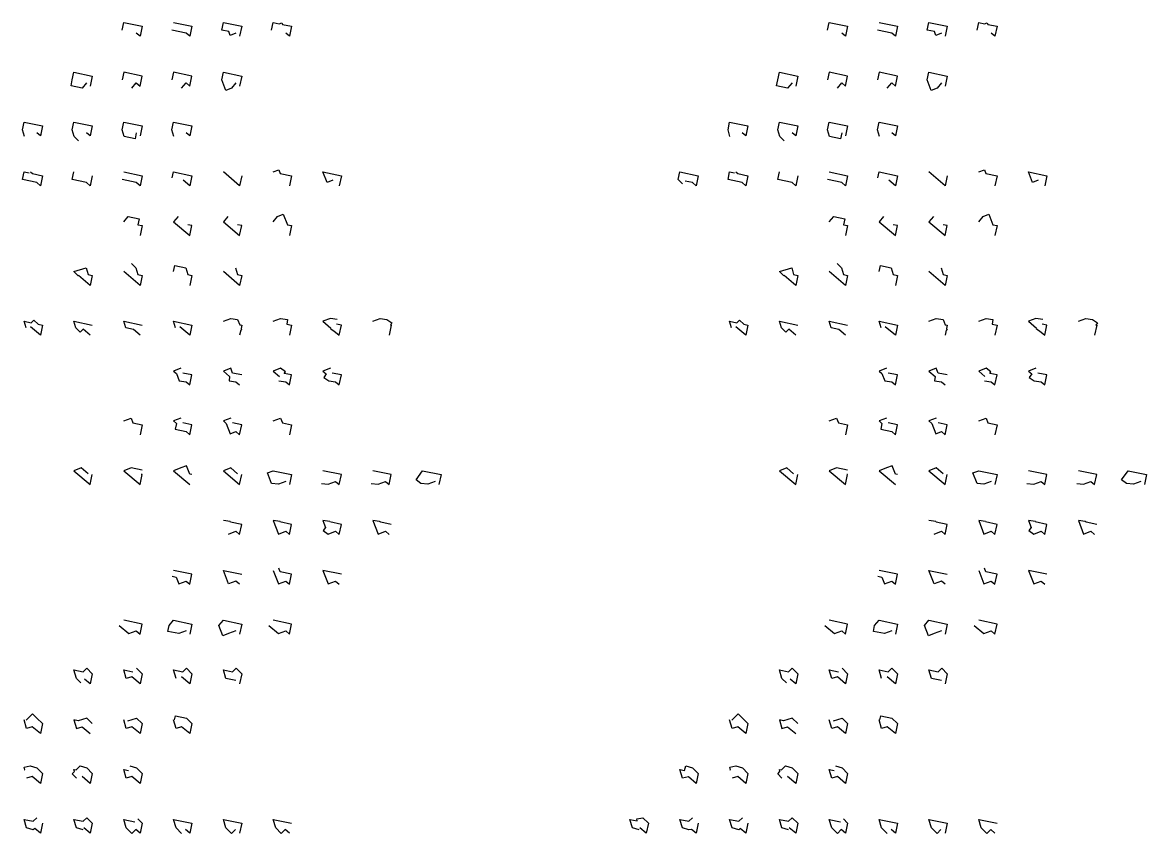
# Model space of a CAD drawing. Header units: inches. Extents: x -12292079.407 to -12292079.373, y 116895049.277 to 116895049.734.
# Drawn here: x -12292079.39062 to -12292079.37485, y 116895049.68997 to 116895049.70136 of the extents above; entities that cross this region are included whole.
import ezdxf

# ---------------------------------------------------------------- set-up
doc = ezdxf.new("R2010")
doc.units = ezdxf.units.IN
doc.header["$MEASUREMENT"] = 0

msp = doc.modelspace()

# ---------------------------------------------------------------- linework, layer by layer
for points in [[(-12292079.389223, 116895049.701248), (-12292079.3892, 116895049.701356), (-12292079.388942, 116895049.701302), (-12292079.388971, 116895049.701162), (-12292079.389023, 116895049.701206)], [(-12292079.388501, 116895049.701356), (-12292079.388243, 116895049.701302), (-12292079.388272, 116895049.701162), (-12292079.388324, 116895049.701206), (-12292079.388524, 116895049.701248)], [(-12292079.387625, 116895049.701206), (-12292079.387705, 116895049.701175), (-12292079.387725, 116895049.701227), (-12292079.387825, 116895049.701248), (-12292079.387802, 116895049.701356), (-12292079.387544, 116895049.701302), (-12292079.387574, 116895049.701162)], [(-12292079.387126, 116895049.701248), (-12292079.387103, 116895049.701356), (-12292079.38702, 116895049.701338), (-12292079.386983, 116895049.701352), (-12292079.386974, 116895049.701329), (-12292079.386845, 116895049.701302), (-12292079.386875, 116895049.701162), (-12292079.386927, 116895049.701206)], [(-12292079.389722, 116895049.700507), (-12292079.389785, 116895049.700433), (-12292079.389939, 116895049.700465), (-12292079.389921, 116895049.700549), (-12292079.389899, 116895049.700657), (-12292079.389641, 116895049.700603), (-12292079.38967, 116895049.700463)], [(-12292079.389086, 116895049.700433), (-12292079.389023, 116895049.700507), (-12292079.388971, 116895049.700463), (-12292079.388942, 116895049.700603), (-12292079.3892, 116895049.700657), (-12292079.389223, 116895049.700549)], [(-12292079.388387, 116895049.700433), (-12292079.388324, 116895049.700507), (-12292079.388272, 116895049.700463), (-12292079.388243, 116895049.700603), (-12292079.388501, 116895049.700657), (-12292079.388524, 116895049.700549)], [(-12292079.387625, 116895049.700507), (-12292079.387688, 116895049.700433), (-12292079.387768, 116895049.700402), (-12292079.387825, 116895049.700549), (-12292079.387802, 116895049.700657), (-12292079.387544, 116895049.700603), (-12292079.387574, 116895049.700463)], [(-12292079.390593, 116895049.699757), (-12292079.39062, 116895049.69985), (-12292079.390598, 116895049.699958), (-12292079.39034, 116895049.699904), (-12292079.390369, 116895049.699764), (-12292079.390421, 116895049.699808)], [(-12292079.389833, 116895049.699697), (-12292079.389894, 116895049.699757), (-12292079.389921, 116895049.69985), (-12292079.389899, 116895049.699958), (-12292079.389641, 116895049.699904), (-12292079.38967, 116895049.699764), (-12292079.389722, 116895049.699808)], [(-12292079.389023, 116895049.699808), (-12292079.389041, 116895049.699724), (-12292079.389195, 116895049.699757), (-12292079.389223, 116895049.69985), (-12292079.3892, 116895049.699958), (-12292079.388942, 116895049.699904), (-12292079.388971, 116895049.699764)], [(-12292079.388496, 116895049.699757), (-12292079.388524, 116895049.69985), (-12292079.388501, 116895049.699958), (-12292079.388243, 116895049.699904), (-12292079.388272, 116895049.699764), (-12292079.388324, 116895049.699808)], [(-12292079.387103, 116895049.699259), (-12292079.387023, 116895049.69929), (-12292079.387003, 116895049.699238), (-12292079.386845, 116895049.699205), (-12292079.386875, 116895049.699065)], [(-12292079.390509, 116895049.699262), (-12292079.390482, 116895049.699235), (-12292079.39034, 116895049.699205), (-12292079.390369, 116895049.699065), (-12292079.390421, 116895049.699109), (-12292079.39062, 116895049.699151), (-12292079.390598, 116895049.699259), (-12292079.390527, 116895049.699244)], [(-12292079.389641, 116895049.699205), (-12292079.38967, 116895049.699065), (-12292079.389722, 116895049.699109), (-12292079.389921, 116895049.699151), (-12292079.389899, 116895049.699259)], [(-12292079.3892, 116895049.699259), (-12292079.388942, 116895049.699205), (-12292079.388971, 116895049.699065), (-12292079.389023, 116895049.699109), (-12292079.389223, 116895049.699151)], [(-12292079.388518, 116895049.699175), (-12292079.388501, 116895049.699259), (-12292079.388243, 116895049.699205), (-12292079.388272, 116895049.699065), (-12292079.388365, 116895049.699143)], [(-12292079.387544, 116895049.699205), (-12292079.387574, 116895049.699065), (-12292079.387802, 116895049.699259)], [(-12292079.386268, 116895049.699143), (-12292079.386347, 116895049.699112), (-12292079.386404, 116895049.699259), (-12292079.386146, 116895049.699205), (-12292079.386176, 116895049.699065)], [(-12292079.387103, 116895049.69856), (-12292079.38704, 116895049.698634), (-12292079.386961, 116895049.698665), (-12292079.386904, 116895049.698518), (-12292079.386845, 116895049.698506), (-12292079.386875, 116895049.698366)], [(-12292079.3892, 116895049.69856), (-12292079.389137, 116895049.698634), (-12292079.388983, 116895049.698602), (-12292079.389001, 116895049.698518), (-12292079.388942, 116895049.698506), (-12292079.388971, 116895049.698366)], [(-12292079.388438, 116895049.698634), (-12292079.388501, 116895049.69856), (-12292079.388272, 116895049.698366), (-12292079.388243, 116895049.698506), (-12292079.388302, 116895049.698518)], [(-12292079.387739, 116895049.698634), (-12292079.387802, 116895049.69856), (-12292079.387574, 116895049.698366), (-12292079.387544, 116895049.698506), (-12292079.387603, 116895049.698518)], [(-12292079.389838, 116895049.697801), (-12292079.389899, 116895049.697861), (-12292079.389727, 116895049.697912), (-12292079.3897, 116895049.697819), (-12292079.389641, 116895049.697807), (-12292079.38967, 116895049.697667), (-12292079.389834, 116895049.697806)], [(-12292079.389089, 116895049.697972), (-12292079.389028, 116895049.697912), (-12292079.389001, 116895049.697819), (-12292079.388942, 116895049.697807), (-12292079.388971, 116895049.697667), (-12292079.3892, 116895049.697861)], [(-12292079.388501, 116895049.697861), (-12292079.388483, 116895049.697945), (-12292079.388329, 116895049.697912), (-12292079.388302, 116895049.697819), (-12292079.388243, 116895049.697807), (-12292079.388272, 116895049.697667)], [(-12292079.387631, 116895049.697912), (-12292079.387603, 116895049.697819), (-12292079.387544, 116895049.697807), (-12292079.387574, 116895049.697667), (-12292079.387802, 116895049.697861)], [(-12292079.39057, 116895049.697069), (-12292079.390598, 116895049.697162), (-12292079.390498, 116895049.697141), (-12292079.390459, 116895049.69718), (-12292079.390399, 116895049.69712), (-12292079.39034, 116895049.697108), (-12292079.390369, 116895049.696968), (-12292079.390509, 116895049.697087)], [(-12292079.38967, 116895049.696968), (-12292079.389768, 116895049.697051), (-12292079.389811, 116895049.697009), (-12292079.389871, 116895049.697069), (-12292079.389899, 116895049.697162), (-12292079.389641, 116895049.697108)], [(-12292079.388971, 116895049.696968), (-12292079.389064, 116895049.697046), (-12292079.389172, 116895049.697069), (-12292079.3892, 116895049.697162), (-12292079.388942, 116895049.697108)], [(-12292079.388473, 116895049.697069), (-12292079.388501, 116895049.697162), (-12292079.388243, 116895049.697108), (-12292079.388272, 116895049.696968), (-12292079.388413, 116895049.697087)], [(-12292079.387802, 116895049.697162), (-12292079.387699, 116895049.697202), (-12292079.387603, 116895049.697189), (-12292079.387573, 116895049.697114), (-12292079.387544, 116895049.697108), (-12292079.387554, 116895049.697063), (-12292079.387546, 116895049.697043), (-12292079.387559, 116895049.697038), (-12292079.387574, 116895049.696968)], [(-12292079.387103, 116895049.697162), (-12292079.387, 116895049.697202), (-12292079.386904, 116895049.697189), (-12292079.386912, 116895049.697122), (-12292079.386845, 116895049.697108), (-12292079.386875, 116895049.696968)], [(-12292079.386205, 116895049.697189), (-12292079.386301, 116895049.697202), (-12292079.386404, 116895049.697162), (-12292079.386293, 116895049.697068), (-12292079.386297, 116895049.697062), (-12292079.386228, 116895049.697012), (-12292079.386176, 116895049.696968), (-12292079.386146, 116895049.697108), (-12292079.386213, 116895049.697122)], [(-12292079.385705, 116895049.697162), (-12292079.385602, 116895049.697202), (-12292079.385506, 116895049.697189), (-12292079.385437, 116895049.69714), (-12292079.385458, 116895049.69711), (-12292079.385447, 116895049.697108), (-12292079.385477, 116895049.696968)], [(-12292079.388398, 116895049.696503), (-12292079.388501, 116895049.696463), (-12292079.388461, 116895049.696429), (-12292079.388421, 116895049.696326), (-12292079.388324, 116895049.696313), (-12292079.388272, 116895049.696269), (-12292079.388243, 116895049.696409), (-12292079.388372, 116895049.696436)], [(-12292079.387544, 116895049.696409), (-12292079.387673, 116895049.696436), (-12292079.387699, 116895049.696503), (-12292079.387802, 116895049.696463), (-12292079.387714, 116895049.696388), (-12292079.387722, 116895049.696326), (-12292079.387625, 116895049.696313), (-12292079.387574, 116895049.696269)], [(-12292079.387023, 116895049.696326), (-12292079.386927, 116895049.696313), (-12292079.386875, 116895049.696269), (-12292079.386845, 116895049.696409), (-12292079.386947, 116895049.69643), (-12292079.386931, 116895049.696453), (-12292079.387, 116895049.696503), (-12292079.387103, 116895049.696463), (-12292079.387015, 116895049.696388)], [(-12292079.386301, 116895049.696503), (-12292079.386404, 116895049.696463), (-12292079.386358, 116895049.696424), (-12292079.386393, 116895049.696376), (-12292079.386324, 116895049.696326), (-12292079.386228, 116895049.696313), (-12292079.386176, 116895049.696269), (-12292079.386146, 116895049.696409), (-12292079.386275, 116895049.696436)], [(-12292079.3892, 116895049.695764), (-12292079.389097, 116895049.695804), (-12292079.389071, 116895049.695737), (-12292079.388942, 116895049.69571), (-12292079.388971, 116895049.69557)], [(-12292079.388398, 116895049.695804), (-12292079.388501, 116895049.695764), (-12292079.388461, 116895049.69573), (-12292079.388478, 116895049.695647), (-12292079.388324, 116895049.695614), (-12292079.388272, 116895049.69557), (-12292079.388243, 116895049.69571), (-12292079.388372, 116895049.695737)], [(-12292079.387699, 116895049.695804), (-12292079.387802, 116895049.695764), (-12292079.387762, 116895049.69573), (-12292079.387705, 116895049.695584), (-12292079.387625, 116895049.695614), (-12292079.387574, 116895049.69557), (-12292079.387544, 116895049.69571), (-12292079.387673, 116895049.695737)], [(-12292079.387103, 116895049.695764), (-12292079.387, 116895049.695804), (-12292079.386974, 116895049.695737), (-12292079.386845, 116895049.69571), (-12292079.386875, 116895049.69557)], [(-12292079.3897, 116895049.695023), (-12292079.389796, 116895049.695105), (-12292079.389899, 116895049.695065), (-12292079.38967, 116895049.694871), (-12292079.389641, 116895049.695011)], [(-12292079.388943, 116895049.695073), (-12292079.389097, 116895049.695105), (-12292079.3892, 116895049.695065), (-12292079.388971, 116895049.694871), (-12292079.388942, 116895049.695011), (-12292079.388955, 116895049.695014)], [(-12292079.388243, 116895049.695011), (-12292079.388272, 116895049.695017), (-12292079.388318, 116895049.695136), (-12292079.388398, 116895049.695105), (-12292079.388501, 116895049.695065), (-12292079.388272, 116895049.694871)], [(-12292079.387603, 116895049.695023), (-12292079.387699, 116895049.695105), (-12292079.387802, 116895049.695065), (-12292079.387574, 116895049.694871), (-12292079.387544, 116895049.695011)], [(-12292079.386927, 116895049.694915), (-12292079.38703, 116895049.694875), (-12292079.387126, 116895049.694888), (-12292079.387183, 116895049.695035), (-12292079.387103, 116895049.695065), (-12292079.386845, 116895049.695011), (-12292079.386875, 116895049.694871)], [(-12292079.386427, 116895049.694888), (-12292079.386331, 116895049.694875), (-12292079.386228, 116895049.694915), (-12292079.386176, 116895049.694871), (-12292079.386146, 116895049.695011), (-12292079.386404, 116895049.695065)], [(-12292079.385728, 116895049.694888), (-12292079.385632, 116895049.694875), (-12292079.385529, 116895049.694915), (-12292079.385477, 116895049.694871), (-12292079.385447, 116895049.695011), (-12292079.385705, 116895049.695065)], [(-12292079.38483, 116895049.694915), (-12292079.384933, 116895049.694875), (-12292079.385029, 116895049.694888), (-12292079.385098, 116895049.694938), (-12292079.385006, 116895049.695065), (-12292079.384748, 116895049.695011), (-12292079.384778, 116895049.694871)], [(-12292079.387728, 116895049.694176), (-12292079.387625, 116895049.694216), (-12292079.387574, 116895049.694172), (-12292079.387544, 116895049.694312), (-12292079.387702, 116895049.694345), (-12292079.387706, 116895049.694354), (-12292079.387802, 116895049.694366)], [(-12292079.387007, 116895049.694354), (-12292079.387103, 116895049.694366), (-12292079.38703, 116895049.694176), (-12292079.386927, 116895049.694216), (-12292079.386875, 116895049.694172), (-12292079.386845, 116895049.694312), (-12292079.387008, 116895049.694346)], [(-12292079.386308, 116895049.694354), (-12292079.386404, 116895049.694366), (-12292079.386367, 116895049.694271), (-12292079.3864, 116895049.694227), (-12292079.386331, 116895049.694176), (-12292079.386228, 116895049.694216), (-12292079.386176, 116895049.694172), (-12292079.386146, 116895049.694312), (-12292079.386309, 116895049.694346)], [(-12292079.385447, 116895049.694312), (-12292079.385593, 116895049.694343), (-12292079.385609, 116895049.694354), (-12292079.385705, 116895049.694366), (-12292079.385632, 116895049.694176), (-12292079.385529, 116895049.694216), (-12292079.385477, 116895049.694172)], [(-12292079.388518, 116895049.693584), (-12292079.388464, 116895049.693573), (-12292079.388427, 116895049.693478), (-12292079.388324, 116895049.693517), (-12292079.388272, 116895049.693473), (-12292079.388243, 116895049.693613), (-12292079.388501, 116895049.693667)], [(-12292079.387574, 116895049.693473), (-12292079.387625, 116895049.693517), (-12292079.387728, 116895049.693478), (-12292079.387802, 116895049.693667), (-12292079.387544, 116895049.693613)], [(-12292079.387103, 116895049.693667), (-12292079.38703, 116895049.693478), (-12292079.386927, 116895049.693517), (-12292079.386875, 116895049.693473), (-12292079.386845, 116895049.693613), (-12292079.387003, 116895049.693647), (-12292079.387023, 116895049.693698)], [(-12292079.386146, 116895049.693613), (-12292079.386404, 116895049.693667), (-12292079.386331, 116895049.693478), (-12292079.386228, 116895049.693517), (-12292079.386176, 116895049.693473)], [(-12292079.389263, 116895049.692895), (-12292079.389126, 116895049.692779), (-12292079.389023, 116895049.692818), (-12292079.388971, 116895049.692774), (-12292079.388942, 116895049.692914), (-12292079.3892, 116895049.692969)], [(-12292079.388324, 116895049.692818), (-12292079.388427, 116895049.692779), (-12292079.388581, 116895049.692811), (-12292079.388564, 116895049.692895), (-12292079.388501, 116895049.692969), (-12292079.388243, 116895049.692914), (-12292079.388272, 116895049.692774)], [(-12292079.387625, 116895049.692818), (-12292079.387728, 116895049.692779), (-12292079.387808, 116895049.692748), (-12292079.387865, 116895049.692895), (-12292079.387802, 116895049.692969), (-12292079.387544, 116895049.692914), (-12292079.387574, 116895049.692774)], [(-12292079.387166, 116895049.692895), (-12292079.38703, 116895049.692779), (-12292079.386927, 116895049.692818), (-12292079.386875, 116895049.692774), (-12292079.386845, 116895049.692914), (-12292079.387103, 116895049.692969)], [(-12292079.389802, 116895049.692089), (-12292079.389863, 116895049.692149), (-12292079.389899, 116895049.69227), (-12292079.38977, 116895049.692242), (-12292079.389719, 116895049.692293), (-12292079.389641, 116895049.692215), (-12292079.38967, 116895049.692075), (-12292079.389749, 116895049.692142)], [(-12292079.38902, 116895049.692293), (-12292079.388942, 116895049.692215), (-12292079.388971, 116895049.692075), (-12292079.389086, 116895049.692172), (-12292079.389164, 116895049.692149), (-12292079.3892, 116895049.69227), (-12292079.389071, 116895049.692242)], [(-12292079.388465, 116895049.692149), (-12292079.388501, 116895049.69227), (-12292079.388372, 116895049.692242), (-12292079.388321, 116895049.692293), (-12292079.388243, 116895049.692215), (-12292079.388272, 116895049.692075), (-12292079.388387, 116895049.692172)], [(-12292079.387625, 116895049.69212), (-12292079.387766, 116895049.692149), (-12292079.387802, 116895049.69227), (-12292079.387673, 116895049.692242), (-12292079.387622, 116895049.692293), (-12292079.387544, 116895049.692215), (-12292079.387574, 116895049.692075)], [(-12292079.390568, 116895049.691564), (-12292079.390479, 116895049.691655), (-12292079.390418, 116895049.691594), (-12292079.39034, 116895049.691516), (-12292079.390369, 116895049.691377), (-12292079.390483, 116895049.691473), (-12292079.390562, 116895049.69145), (-12292079.390598, 116895049.691571)], [(-12292079.389641, 116895049.691516), (-12292079.389719, 116895049.691594), (-12292079.38984, 116895049.691558), (-12292079.389899, 116895049.691571), (-12292079.389863, 116895049.69145), (-12292079.389785, 116895049.691473), (-12292079.38967, 116895049.691377)], [(-12292079.389141, 116895049.691558), (-12292079.38902, 116895049.691594), (-12292079.388942, 116895049.691516), (-12292079.388971, 116895049.691377), (-12292079.389086, 116895049.691473), (-12292079.389164, 116895049.69145), (-12292079.3892, 116895049.691571)], [(-12292079.388487, 116895049.691568), (-12292079.388475, 116895049.691627), (-12292079.388321, 116895049.691594), (-12292079.388243, 116895049.691516), (-12292079.388272, 116895049.691377), (-12292079.388387, 116895049.691473), (-12292079.388465, 116895049.69145), (-12292079.388501, 116895049.691571)], [(-12292079.390598, 116895049.690872), (-12292079.390587, 116895049.690869), (-12292079.390595, 116895049.690905), (-12292079.390511, 116895049.690923), (-12292079.390418, 116895049.690895), (-12292079.39034, 116895049.690817), (-12292079.390369, 116895049.690677), (-12292079.390483, 116895049.690775), (-12292079.390562, 116895049.690751)], [(-12292079.389863, 116895049.690751), (-12292079.389923, 116895049.690811), (-12292079.389891, 116895049.690844), (-12292079.389899, 116895049.690872), (-12292079.389869, 116895049.690866), (-12292079.389812, 116895049.690923), (-12292079.389719, 116895049.690895), (-12292079.389641, 116895049.690817), (-12292079.38967, 116895049.690677), (-12292079.389785, 116895049.690775)], [(-12292079.389113, 116895049.690923), (-12292079.38902, 116895049.690895), (-12292079.388942, 116895049.690817), (-12292079.388971, 116895049.690677), (-12292079.389086, 116895049.690775), (-12292079.389164, 116895049.690751), (-12292079.3892, 116895049.690872), (-12292079.389133, 116895049.690857)], [(-12292079.39034, 116895049.690119), (-12292079.390369, 116895049.689979), (-12292079.390448, 116895049.690046), (-12292079.390469, 116895049.690025), (-12292079.390562, 116895049.690052), (-12292079.390598, 116895049.690173), (-12292079.390469, 116895049.690146), (-12292079.390418, 116895049.690196)], [(-12292079.38977, 116895049.690025), (-12292079.389863, 116895049.690052), (-12292079.389899, 116895049.690173), (-12292079.38977, 116895049.690146), (-12292079.389719, 116895049.690196), (-12292079.389641, 116895049.690119), (-12292079.38967, 116895049.689979), (-12292079.389761, 116895049.690055)], [(-12292079.389002, 116895049.690179), (-12292079.388942, 116895049.690119), (-12292079.388971, 116895049.689979), (-12292079.389031, 116895049.690029), (-12292079.389086, 116895049.689974), (-12292079.389164, 116895049.690052), (-12292079.3892, 116895049.690173), (-12292079.389042, 116895049.690139)], [(-12292079.388387, 116895049.689974), (-12292079.388465, 116895049.690052), (-12292079.388501, 116895049.690173), (-12292079.388243, 116895049.690119), (-12292079.388272, 116895049.689979), (-12292079.388332, 116895049.690029)], [(-12292079.387633, 116895049.690029), (-12292079.387688, 116895049.689974), (-12292079.387766, 116895049.690052), (-12292079.387802, 116895049.690173), (-12292079.387544, 116895049.690119), (-12292079.387574, 116895049.689979)], [(-12292079.386875, 116895049.689979), (-12292079.386934, 116895049.690029), (-12292079.386989, 116895049.689974), (-12292079.387067, 116895049.690052), (-12292079.387103, 116895049.690173), (-12292079.386845, 116895049.690119)]]:
    msp.add_lwpolyline(points, close=True)
at = {"color": 6}
for points in [[(-12292079.379324, 116895049.701248), (-12292079.379301, 116895049.701356), (-12292079.379043, 116895049.701302), (-12292079.379072, 116895049.701162), (-12292079.379124, 116895049.701206)], [(-12292079.378602, 116895049.701356), (-12292079.378344, 116895049.701302), (-12292079.378373, 116895049.701162), (-12292079.378425, 116895049.701206), (-12292079.378625, 116895049.701248)], [(-12292079.379742, 116895049.699205), (-12292079.379771, 116895049.699065), (-12292079.379823, 116895049.699109), (-12292079.380023, 116895049.699151), (-12292079.38, 116895049.699259)], [(-12292079.379301, 116895049.699259), (-12292079.379043, 116895049.699205), (-12292079.379072, 116895049.699065), (-12292079.379124, 116895049.699109), (-12292079.379324, 116895049.699151)]]:
    msp.add_lwpolyline(points, close=True, dxfattribs=at)
at = {"color": 55}
msp.add_lwpolyline([(-12292079.377727, 116895049.701206), (-12292079.377806, 116895049.701175), (-12292079.377826, 116895049.701227), (-12292079.377926, 116895049.701248), (-12292079.377903, 116895049.701356), (-12292079.377645, 116895049.701302), (-12292079.377675, 116895049.701162)], close=True, dxfattribs=at)
at = {"color": 56}
msp.add_lwpolyline([(-12292079.377227, 116895049.701248), (-12292079.377204, 116895049.701356), (-12292079.377121, 116895049.701338), (-12292079.377084, 116895049.701352), (-12292079.377075, 116895049.701329), (-12292079.376946, 116895049.701302), (-12292079.376976, 116895049.701162), (-12292079.377028, 116895049.701206)], close=True, dxfattribs=at)
at = {"color": 57}
msp.add_lwpolyline([(-12292079.379823, 116895049.700507), (-12292079.379886, 116895049.700433), (-12292079.38004, 116895049.700465), (-12292079.380023, 116895049.700549), (-12292079.38, 116895049.700657), (-12292079.379742, 116895049.700603), (-12292079.379771, 116895049.700463)], close=True, dxfattribs=at)
at = {"color": 54}
for points in [[(-12292079.379187, 116895049.700433), (-12292079.379124, 116895049.700507), (-12292079.379072, 116895049.700463), (-12292079.379043, 116895049.700603), (-12292079.379301, 116895049.700657), (-12292079.379324, 116895049.700549)], [(-12292079.378488, 116895049.700433), (-12292079.378425, 116895049.700507), (-12292079.378373, 116895049.700463), (-12292079.378344, 116895049.700603), (-12292079.378602, 116895049.700657), (-12292079.378625, 116895049.700549)]]:
    msp.add_lwpolyline(points, close=True, dxfattribs=at)
at = {"color": 58}
msp.add_lwpolyline([(-12292079.377727, 116895049.700507), (-12292079.377789, 116895049.700433), (-12292079.377869, 116895049.700402), (-12292079.377926, 116895049.700549), (-12292079.377903, 116895049.700657), (-12292079.377645, 116895049.700603), (-12292079.377675, 116895049.700463)], close=True, dxfattribs=at)
at = {"color": 53}
for points in [[(-12292079.380694, 116895049.699757), (-12292079.380721, 116895049.69985), (-12292079.380699, 116895049.699958), (-12292079.380441, 116895049.699904), (-12292079.38047, 116895049.699764), (-12292079.380522, 116895049.699808)], [(-12292079.378597, 116895049.699757), (-12292079.378625, 116895049.69985), (-12292079.378602, 116895049.699958), (-12292079.378344, 116895049.699904), (-12292079.378373, 116895049.699764), (-12292079.378425, 116895049.699808)]]:
    msp.add_lwpolyline(points, close=True, dxfattribs=at)
at = {"color": 59}
msp.add_lwpolyline([(-12292079.379934, 116895049.699697), (-12292079.379995, 116895049.699757), (-12292079.380023, 116895049.69985), (-12292079.38, 116895049.699958), (-12292079.379742, 116895049.699904), (-12292079.379771, 116895049.699764), (-12292079.379823, 116895049.699808)], close=True, dxfattribs=at)
at = {"color": 60}
msp.add_lwpolyline([(-12292079.379124, 116895049.699808), (-12292079.379142, 116895049.699724), (-12292079.379296, 116895049.699757), (-12292079.379324, 116895049.69985), (-12292079.379301, 116895049.699958), (-12292079.379043, 116895049.699904), (-12292079.379072, 116895049.699764)], close=True, dxfattribs=at)
at = {"color": 64}
msp.add_lwpolyline([(-12292079.377204, 116895049.699259), (-12292079.377124, 116895049.69929), (-12292079.377104, 116895049.699238), (-12292079.376946, 116895049.699205), (-12292079.376976, 116895049.699065)], close=True, dxfattribs=at)
at = {"color": 61}
msp.add_lwpolyline([(-12292079.38136, 116895049.699091), (-12292079.38142, 116895049.699151), (-12292079.381398, 116895049.699259), (-12292079.38114, 116895049.699205), (-12292079.381169, 116895049.699065), (-12292079.381221, 116895049.699109), (-12292079.381321, 116895049.69913)], close=True, dxfattribs=at)
at = {"color": 62}
msp.add_lwpolyline([(-12292079.38061, 116895049.699262), (-12292079.380583, 116895049.699235), (-12292079.380441, 116895049.699205), (-12292079.38047, 116895049.699065), (-12292079.380522, 116895049.699109), (-12292079.380721, 116895049.699151), (-12292079.380699, 116895049.699259), (-12292079.380628, 116895049.699244)], close=True, dxfattribs=at)
at = {"color": 63}
msp.add_lwpolyline([(-12292079.378619, 116895049.699175), (-12292079.378602, 116895049.699259), (-12292079.378344, 116895049.699205), (-12292079.378373, 116895049.699065), (-12292079.378466, 116895049.699143)], close=True, dxfattribs=at)
at = {"color": 2}
msp.add_lwpolyline([(-12292079.377645, 116895049.699205), (-12292079.377675, 116895049.699065), (-12292079.377903, 116895049.699259)], close=True, dxfattribs=at)
at = {"color": 65}
msp.add_lwpolyline([(-12292079.376369, 116895049.699143), (-12292079.376448, 116895049.699112), (-12292079.376505, 116895049.699259), (-12292079.376247, 116895049.699205), (-12292079.376277, 116895049.699065)], close=True, dxfattribs=at)
at = {"color": 67}
msp.add_lwpolyline([(-12292079.377204, 116895049.69856), (-12292079.377141, 116895049.698634), (-12292079.377062, 116895049.698665), (-12292079.377005, 116895049.698518), (-12292079.376946, 116895049.698506), (-12292079.376976, 116895049.698366)], close=True, dxfattribs=at)
at = {"color": 66}
msp.add_lwpolyline([(-12292079.379301, 116895049.69856), (-12292079.379238, 116895049.698634), (-12292079.379084, 116895049.698602), (-12292079.379102, 116895049.698518), (-12292079.379043, 116895049.698506), (-12292079.379072, 116895049.698366)], close=True, dxfattribs=at)
at = {"color": 52}
for points in [[(-12292079.378539, 116895049.698634), (-12292079.378602, 116895049.69856), (-12292079.378373, 116895049.698366), (-12292079.378344, 116895049.698506), (-12292079.378403, 116895049.698518)], [(-12292079.37784, 116895049.698634), (-12292079.377903, 116895049.69856), (-12292079.377675, 116895049.698366), (-12292079.377645, 116895049.698506), (-12292079.377704, 116895049.698518)]]:
    msp.add_lwpolyline(points, close=True, dxfattribs=at)
at = {"color": 68}
msp.add_lwpolyline([(-12292079.379939, 116895049.697801), (-12292079.38, 116895049.697861), (-12292079.379828, 116895049.697912), (-12292079.379801, 116895049.697819), (-12292079.379742, 116895049.697807), (-12292079.379771, 116895049.697667), (-12292079.379935, 116895049.697806)], close=True, dxfattribs=at)
at = {"color": 69}
msp.add_lwpolyline([(-12292079.37919, 116895049.697972), (-12292079.379129, 116895049.697912), (-12292079.379102, 116895049.697819), (-12292079.379043, 116895049.697807), (-12292079.379072, 116895049.697667), (-12292079.379301, 116895049.697861)], close=True, dxfattribs=at)
at = {"color": 70}
msp.add_lwpolyline([(-12292079.378602, 116895049.697861), (-12292079.378584, 116895049.697945), (-12292079.378431, 116895049.697912), (-12292079.378403, 116895049.697819), (-12292079.378344, 116895049.697807), (-12292079.378373, 116895049.697667)], close=True, dxfattribs=at)
at = {"color": 51}
msp.add_lwpolyline([(-12292079.377732, 116895049.697912), (-12292079.377704, 116895049.697819), (-12292079.377645, 116895049.697807), (-12292079.377675, 116895049.697667), (-12292079.377903, 116895049.697861)], close=True, dxfattribs=at)
at = {"color": 71}
msp.add_lwpolyline([(-12292079.380671, 116895049.697069), (-12292079.380699, 116895049.697162), (-12292079.380599, 116895049.697141), (-12292079.38056, 116895049.69718), (-12292079.3805, 116895049.69712), (-12292079.380441, 116895049.697108), (-12292079.38047, 116895049.696968), (-12292079.380611, 116895049.697087)], close=True, dxfattribs=at)
at = {"color": 72}
msp.add_lwpolyline([(-12292079.379771, 116895049.696968), (-12292079.379869, 116895049.697051), (-12292079.379912, 116895049.697009), (-12292079.379972, 116895049.697069), (-12292079.38, 116895049.697162), (-12292079.379742, 116895049.697108)], close=True, dxfattribs=at)
at = {"color": 73}
msp.add_lwpolyline([(-12292079.379072, 116895049.696968), (-12292079.379165, 116895049.697046), (-12292079.379273, 116895049.697069), (-12292079.379301, 116895049.697162), (-12292079.379043, 116895049.697108)], close=True, dxfattribs=at)
at = {"color": 50}
msp.add_lwpolyline([(-12292079.378574, 116895049.697069), (-12292079.378602, 116895049.697162), (-12292079.378344, 116895049.697108), (-12292079.378373, 116895049.696968), (-12292079.378514, 116895049.697087)], close=True, dxfattribs=at)
at = {"color": 74}
msp.add_lwpolyline([(-12292079.377903, 116895049.697162), (-12292079.3778, 116895049.697202), (-12292079.377704, 116895049.697189), (-12292079.377674, 116895049.697114), (-12292079.377645, 116895049.697108), (-12292079.377655, 116895049.697063), (-12292079.377647, 116895049.697043), (-12292079.37766, 116895049.697038), (-12292079.377675, 116895049.696968)], close=True, dxfattribs=at)
at = {"color": 49}
msp.add_lwpolyline([(-12292079.377204, 116895049.697162), (-12292079.377101, 116895049.697202), (-12292079.377005, 116895049.697189), (-12292079.377013, 116895049.697122), (-12292079.376946, 116895049.697108), (-12292079.376976, 116895049.696968)], close=True, dxfattribs=at)
at = {"color": 75}
msp.add_lwpolyline([(-12292079.376306, 116895049.697189), (-12292079.376402, 116895049.697202), (-12292079.376505, 116895049.697162), (-12292079.376394, 116895049.697068), (-12292079.376398, 116895049.697062), (-12292079.376329, 116895049.697012), (-12292079.376277, 116895049.696968), (-12292079.376247, 116895049.697108), (-12292079.376314, 116895049.697122)], close=True, dxfattribs=at)
at = {"color": 76}
msp.add_lwpolyline([(-12292079.375806, 116895049.697162), (-12292079.375703, 116895049.697202), (-12292079.375607, 116895049.697189), (-12292079.375538, 116895049.69714), (-12292079.375559, 116895049.69711), (-12292079.375548, 116895049.697108), (-12292079.375578, 116895049.696968)], close=True, dxfattribs=at)
at = {"color": 77}
msp.add_lwpolyline([(-12292079.378499, 116895049.696503), (-12292079.378602, 116895049.696463), (-12292079.378562, 116895049.696429), (-12292079.378522, 116895049.696326), (-12292079.378425, 116895049.696313), (-12292079.378373, 116895049.696269), (-12292079.378344, 116895049.696409), (-12292079.378473, 116895049.696436)], close=True, dxfattribs=at)
at = {"color": 48}
msp.add_lwpolyline([(-12292079.377645, 116895049.696409), (-12292079.377774, 116895049.696436), (-12292079.3778, 116895049.696503), (-12292079.377903, 116895049.696463), (-12292079.377815, 116895049.696388), (-12292079.377823, 116895049.696326), (-12292079.377727, 116895049.696313), (-12292079.377675, 116895049.696269)], close=True, dxfattribs=at)
at = {"color": 78}
msp.add_lwpolyline([(-12292079.377124, 116895049.696326), (-12292079.377028, 116895049.696313), (-12292079.376976, 116895049.696269), (-12292079.376946, 116895049.696409), (-12292079.377048, 116895049.69643), (-12292079.377032, 116895049.696453), (-12292079.377101, 116895049.696503), (-12292079.377204, 116895049.696463), (-12292079.377116, 116895049.696388)], close=True, dxfattribs=at)
at = {"color": 79}
msp.add_lwpolyline([(-12292079.376402, 116895049.696503), (-12292079.376505, 116895049.696463), (-12292079.376459, 116895049.696424), (-12292079.376494, 116895049.696376), (-12292079.376425, 116895049.696326), (-12292079.376329, 116895049.696313), (-12292079.376277, 116895049.696269), (-12292079.376247, 116895049.696409), (-12292079.376376, 116895049.696436)], close=True, dxfattribs=at)
at = {"color": 7}
for points in [[(-12292079.379301, 116895049.695764), (-12292079.379198, 116895049.695804), (-12292079.379172, 116895049.695737), (-12292079.379043, 116895049.69571), (-12292079.379072, 116895049.69557)], [(-12292079.377204, 116895049.695764), (-12292079.377101, 116895049.695804), (-12292079.377075, 116895049.695737), (-12292079.376946, 116895049.69571), (-12292079.376976, 116895049.69557)]]:
    msp.add_lwpolyline(points, close=True, dxfattribs=at)
at = {"color": 80}
msp.add_lwpolyline([(-12292079.378499, 116895049.695804), (-12292079.378602, 116895049.695764), (-12292079.378562, 116895049.69573), (-12292079.378579, 116895049.695647), (-12292079.378425, 116895049.695614), (-12292079.378373, 116895049.69557), (-12292079.378344, 116895049.69571), (-12292079.378473, 116895049.695737)], close=True, dxfattribs=at)
at = {"color": 81}
msp.add_lwpolyline([(-12292079.3778, 116895049.695804), (-12292079.377903, 116895049.695764), (-12292079.377863, 116895049.69573), (-12292079.377806, 116895049.695584), (-12292079.377727, 116895049.695614), (-12292079.377675, 116895049.69557), (-12292079.377645, 116895049.69571), (-12292079.377774, 116895049.695737)], close=True, dxfattribs=at)
at = {"color": 47}
for points in [[(-12292079.379801, 116895049.695023), (-12292079.379897, 116895049.695105), (-12292079.38, 116895049.695065), (-12292079.379771, 116895049.694871), (-12292079.379742, 116895049.695011)], [(-12292079.377704, 116895049.695023), (-12292079.3778, 116895049.695105), (-12292079.377903, 116895049.695065), (-12292079.377675, 116895049.694871), (-12292079.377645, 116895049.695011)]]:
    msp.add_lwpolyline(points, close=True, dxfattribs=at)
at = {"color": 82}
msp.add_lwpolyline([(-12292079.379044, 116895049.695073), (-12292079.379198, 116895049.695105), (-12292079.379301, 116895049.695065), (-12292079.379072, 116895049.694871), (-12292079.379043, 116895049.695011), (-12292079.379056, 116895049.695014)], close=True, dxfattribs=at)
at = {"color": 83}
msp.add_lwpolyline([(-12292079.378344, 116895049.695011), (-12292079.378373, 116895049.695017), (-12292079.378419, 116895049.695136), (-12292079.378499, 116895049.695105), (-12292079.378602, 116895049.695065), (-12292079.378373, 116895049.694871)], close=True, dxfattribs=at)
at = {"color": 84}
msp.add_lwpolyline([(-12292079.377028, 116895049.694915), (-12292079.377131, 116895049.694875), (-12292079.377227, 116895049.694888), (-12292079.377284, 116895049.695035), (-12292079.377204, 116895049.695065), (-12292079.376946, 116895049.695011), (-12292079.376976, 116895049.694871)], close=True, dxfattribs=at)
at = {"color": 46}
for points in [[(-12292079.376528, 116895049.694888), (-12292079.376432, 116895049.694875), (-12292079.376329, 116895049.694915), (-12292079.376277, 116895049.694871), (-12292079.376247, 116895049.695011), (-12292079.376505, 116895049.695065)], [(-12292079.375829, 116895049.694888), (-12292079.375733, 116895049.694875), (-12292079.37563, 116895049.694915), (-12292079.375578, 116895049.694871), (-12292079.375548, 116895049.695011), (-12292079.375806, 116895049.695065)]]:
    msp.add_lwpolyline(points, close=True, dxfattribs=at)
at = {"color": 85}
msp.add_lwpolyline([(-12292079.374931, 116895049.694915), (-12292079.375034, 116895049.694875), (-12292079.37513, 116895049.694888), (-12292079.375199, 116895049.694938), (-12292079.375107, 116895049.695065), (-12292079.374849, 116895049.695011), (-12292079.374879, 116895049.694871)], close=True, dxfattribs=at)
at = {"color": 86}
msp.add_lwpolyline([(-12292079.37783, 116895049.694176), (-12292079.377727, 116895049.694216), (-12292079.377675, 116895049.694172), (-12292079.377645, 116895049.694312), (-12292079.377803, 116895049.694345), (-12292079.377807, 116895049.694354), (-12292079.377903, 116895049.694366)], close=True, dxfattribs=at)
at = {"color": 45}
msp.add_lwpolyline([(-12292079.377108, 116895049.694354), (-12292079.377204, 116895049.694366), (-12292079.377131, 116895049.694176), (-12292079.377028, 116895049.694216), (-12292079.376976, 116895049.694172), (-12292079.376946, 116895049.694312), (-12292079.377109, 116895049.694346)], close=True, dxfattribs=at)
at = {"color": 87}
msp.add_lwpolyline([(-12292079.376409, 116895049.694354), (-12292079.376505, 116895049.694366), (-12292079.376468, 116895049.694271), (-12292079.376501, 116895049.694227), (-12292079.376432, 116895049.694176), (-12292079.376329, 116895049.694216), (-12292079.376277, 116895049.694172), (-12292079.376247, 116895049.694312), (-12292079.37641, 116895049.694346)], close=True, dxfattribs=at)
at = {"color": 88}
msp.add_lwpolyline([(-12292079.375548, 116895049.694312), (-12292079.375695, 116895049.694343), (-12292079.37571, 116895049.694354), (-12292079.375806, 116895049.694366), (-12292079.375733, 116895049.694176), (-12292079.37563, 116895049.694216), (-12292079.375578, 116895049.694172)], close=True, dxfattribs=at)
at = {"color": 89}
msp.add_lwpolyline([(-12292079.378619, 116895049.693584), (-12292079.378565, 116895049.693573), (-12292079.378528, 116895049.693478), (-12292079.378425, 116895049.693517), (-12292079.378373, 116895049.693473), (-12292079.378344, 116895049.693613), (-12292079.378602, 116895049.693667)], close=True, dxfattribs=at)
at = {"color": 8}
for points in [[(-12292079.377675, 116895049.693473), (-12292079.377727, 116895049.693517), (-12292079.37783, 116895049.693478), (-12292079.377903, 116895049.693667), (-12292079.377645, 116895049.693613)], [(-12292079.376247, 116895049.693613), (-12292079.376505, 116895049.693667), (-12292079.376432, 116895049.693478), (-12292079.376329, 116895049.693517), (-12292079.376277, 116895049.693473)]]:
    msp.add_lwpolyline(points, close=True, dxfattribs=at)
at = {"color": 90}
msp.add_lwpolyline([(-12292079.377204, 116895049.693667), (-12292079.377131, 116895049.693478), (-12292079.377028, 116895049.693517), (-12292079.376976, 116895049.693473), (-12292079.376946, 116895049.693613), (-12292079.377104, 116895049.693647), (-12292079.377124, 116895049.693698)], close=True, dxfattribs=at)
at = {"color": 44}
for points in [[(-12292079.379364, 116895049.692895), (-12292079.379227, 116895049.692779), (-12292079.379124, 116895049.692818), (-12292079.379072, 116895049.692774), (-12292079.379043, 116895049.692914), (-12292079.379301, 116895049.692969)], [(-12292079.377267, 116895049.692895), (-12292079.377131, 116895049.692779), (-12292079.377028, 116895049.692818), (-12292079.376976, 116895049.692774), (-12292079.376946, 116895049.692914), (-12292079.377204, 116895049.692969)]]:
    msp.add_lwpolyline(points, close=True, dxfattribs=at)
at = {"color": 91}
msp.add_lwpolyline([(-12292079.378425, 116895049.692818), (-12292079.378528, 116895049.692779), (-12292079.378682, 116895049.692811), (-12292079.378665, 116895049.692895), (-12292079.378602, 116895049.692969), (-12292079.378344, 116895049.692914), (-12292079.378373, 116895049.692774)], close=True, dxfattribs=at)
at = {"color": 92}
msp.add_lwpolyline([(-12292079.377727, 116895049.692818), (-12292079.37783, 116895049.692779), (-12292079.377909, 116895049.692748), (-12292079.377966, 116895049.692895), (-12292079.377903, 116895049.692969), (-12292079.377645, 116895049.692914), (-12292079.377675, 116895049.692774)], close=True, dxfattribs=at)
at = {"color": 93}
msp.add_lwpolyline([(-12292079.379903, 116895049.692089), (-12292079.379964, 116895049.692149), (-12292079.38, 116895049.69227), (-12292079.379871, 116895049.692242), (-12292079.37982, 116895049.692293), (-12292079.379742, 116895049.692215), (-12292079.379771, 116895049.692075), (-12292079.37985, 116895049.692142)], close=True, dxfattribs=at)
at = {"color": 9}
for points in [[(-12292079.379121, 116895049.692293), (-12292079.379043, 116895049.692215), (-12292079.379072, 116895049.692075), (-12292079.379187, 116895049.692172), (-12292079.379265, 116895049.692149), (-12292079.379301, 116895049.69227), (-12292079.379172, 116895049.692242)], [(-12292079.378566, 116895049.692149), (-12292079.378602, 116895049.69227), (-12292079.378473, 116895049.692242), (-12292079.378422, 116895049.692293), (-12292079.378344, 116895049.692215), (-12292079.378373, 116895049.692075), (-12292079.378488, 116895049.692172)]]:
    msp.add_lwpolyline(points, close=True, dxfattribs=at)
at = {"color": 94}
msp.add_lwpolyline([(-12292079.377727, 116895049.69212), (-12292079.377867, 116895049.692149), (-12292079.377903, 116895049.69227), (-12292079.377774, 116895049.692242), (-12292079.377723, 116895049.692293), (-12292079.377645, 116895049.692215), (-12292079.377675, 116895049.692075)], close=True, dxfattribs=at)
at = {"color": 95}
msp.add_lwpolyline([(-12292079.380669, 116895049.691564), (-12292079.38058, 116895049.691655), (-12292079.380519, 116895049.691594), (-12292079.380441, 116895049.691516), (-12292079.38047, 116895049.691377), (-12292079.380585, 116895049.691473), (-12292079.380663, 116895049.69145), (-12292079.380699, 116895049.691571)], close=True, dxfattribs=at)
at = {"color": 43}
for points in [[(-12292079.379742, 116895049.691516), (-12292079.37982, 116895049.691594), (-12292079.379941, 116895049.691558), (-12292079.38, 116895049.691571), (-12292079.379964, 116895049.69145), (-12292079.379886, 116895049.691473), (-12292079.379771, 116895049.691377)], [(-12292079.379242, 116895049.691558), (-12292079.379121, 116895049.691594), (-12292079.379043, 116895049.691516), (-12292079.379072, 116895049.691377), (-12292079.379187, 116895049.691473), (-12292079.379265, 116895049.69145), (-12292079.379301, 116895049.691571)]]:
    msp.add_lwpolyline(points, close=True, dxfattribs=at)
at = {"color": 96}
msp.add_lwpolyline([(-12292079.378589, 116895049.691568), (-12292079.378576, 116895049.691627), (-12292079.378422, 116895049.691594), (-12292079.378344, 116895049.691516), (-12292079.378373, 116895049.691377), (-12292079.378488, 116895049.691473), (-12292079.378566, 116895049.69145), (-12292079.378602, 116895049.691571)], close=True, dxfattribs=at)
at = {"color": 97}
msp.add_lwpolyline([(-12292079.381278, 116895049.690769), (-12292079.381362, 116895049.690751), (-12292079.381398, 116895049.690872), (-12292079.38133, 116895049.690857), (-12292079.381311, 116895049.690923), (-12292079.381218, 116895049.690895), (-12292079.38114, 116895049.690817), (-12292079.381169, 116895049.690677), (-12292079.381278, 116895049.69077)], dxfattribs=at)
at = {"color": 98}
msp.add_lwpolyline([(-12292079.380699, 116895049.690872), (-12292079.380688, 116895049.690869), (-12292079.380696, 116895049.690905), (-12292079.380612, 116895049.690923), (-12292079.380519, 116895049.690895), (-12292079.380441, 116895049.690817), (-12292079.38047, 116895049.690677), (-12292079.380585, 116895049.690775), (-12292079.380663, 116895049.690751)], close=True, dxfattribs=at)
at = {"color": 99}
msp.add_lwpolyline([(-12292079.379964, 116895049.690751), (-12292079.380024, 116895049.690811), (-12292079.379992, 116895049.690844), (-12292079.38, 116895049.690872), (-12292079.37997, 116895049.690866), (-12292079.379913, 116895049.690923), (-12292079.37982, 116895049.690895), (-12292079.379742, 116895049.690817), (-12292079.379771, 116895049.690677), (-12292079.379886, 116895049.690775)], close=True, dxfattribs=at)
at = {"color": 42}
msp.add_lwpolyline([(-12292079.379214, 116895049.690923), (-12292079.379121, 116895049.690895), (-12292079.379043, 116895049.690817), (-12292079.379072, 116895049.690677), (-12292079.379187, 116895049.690775), (-12292079.379265, 116895049.690751), (-12292079.379301, 116895049.690872), (-12292079.379234, 116895049.690857)], close=True, dxfattribs=at)
at = {"color": 100}
msp.add_lwpolyline([(-12292079.381968, 116895049.690025), (-12292079.382061, 116895049.690052), (-12292079.382097, 116895049.690173), (-12292079.381995, 116895049.690151), (-12292079.382, 116895049.690179), (-12292079.381917, 116895049.690196), (-12292079.381839, 116895049.690119), (-12292079.381868, 116895049.689979), (-12292079.381959, 116895049.690055)], close=True, dxfattribs=at)
at = {"color": 101}
msp.add_lwpolyline([(-12292079.38114, 116895049.690119), (-12292079.381169, 116895049.689979), (-12292079.381233, 116895049.690032), (-12292079.381269, 116895049.690025), (-12292079.381362, 116895049.690052), (-12292079.381398, 116895049.690173), (-12292079.381269, 116895049.690146), (-12292079.381218, 116895049.690196)], close=True, dxfattribs=at)
at = {"color": 102}
msp.add_lwpolyline([(-12292079.380441, 116895049.690119), (-12292079.38047, 116895049.689979), (-12292079.380549, 116895049.690046), (-12292079.38057, 116895049.690025), (-12292079.380663, 116895049.690052), (-12292079.380699, 116895049.690173), (-12292079.38057, 116895049.690146), (-12292079.380519, 116895049.690196)], close=True, dxfattribs=at)
at = {"color": 41}
msp.add_lwpolyline([(-12292079.379871, 116895049.690025), (-12292079.379964, 116895049.690052), (-12292079.38, 116895049.690173), (-12292079.379871, 116895049.690146), (-12292079.37982, 116895049.690196), (-12292079.379742, 116895049.690119), (-12292079.379771, 116895049.689979), (-12292079.379862, 116895049.690055)], close=True, dxfattribs=at)
at = {"color": 103}
msp.add_lwpolyline([(-12292079.379103, 116895049.690179), (-12292079.379043, 116895049.690119), (-12292079.379072, 116895049.689979), (-12292079.379132, 116895049.690029), (-12292079.379187, 116895049.689974), (-12292079.379265, 116895049.690052), (-12292079.379301, 116895049.690173), (-12292079.379143, 116895049.690139)], close=True, dxfattribs=at)
at = {"color": 10}
for points in [[(-12292079.378488, 116895049.689974), (-12292079.378566, 116895049.690052), (-12292079.378602, 116895049.690173), (-12292079.378344, 116895049.690119), (-12292079.378373, 116895049.689979), (-12292079.378433, 116895049.690029)], [(-12292079.377734, 116895049.690029), (-12292079.377789, 116895049.689974), (-12292079.377867, 116895049.690052), (-12292079.377903, 116895049.690173), (-12292079.377645, 116895049.690119), (-12292079.377675, 116895049.689979)], [(-12292079.376976, 116895049.689979), (-12292079.377035, 116895049.690029), (-12292079.37709, 116895049.689974), (-12292079.377168, 116895049.690052), (-12292079.377204, 116895049.690173), (-12292079.376946, 116895049.690119)]]:
    msp.add_lwpolyline(points, close=True, dxfattribs=at)

doc.saveas('drawing.dxf')
